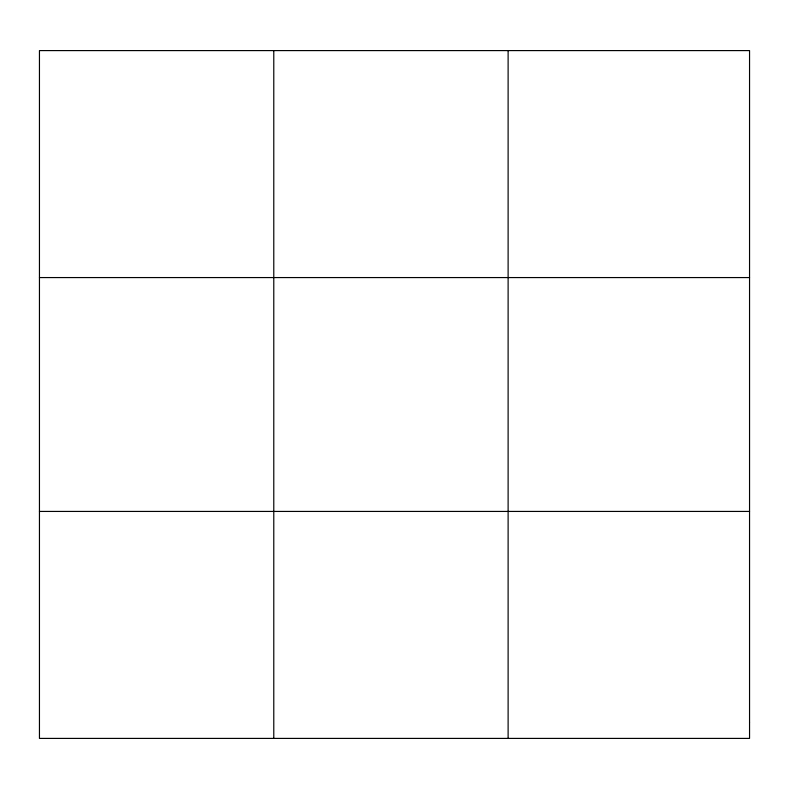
<?xml version="1.0" encoding="UTF-8"?>
<svg xmlns="http://www.w3.org/2000/svg" width="789" height="789" viewBox="0 0 789 789"><rect width="100%" height="100%" fill="white"/><g stroke="black" fill="none" stroke-linecap="round" stroke-linejoin="round"><path stroke-width="1.18" d="M273.783 50.595L273.783 738.405M508.116 50.595L508.116 738.405M39.45 277.57L749.55 277.57M39.45 511.43L749.55 511.43M749.55 722.201L749.55 738.405L39.45 738.405L39.45 50.595L749.55 50.595L749.55 722.201"/></g></svg>
